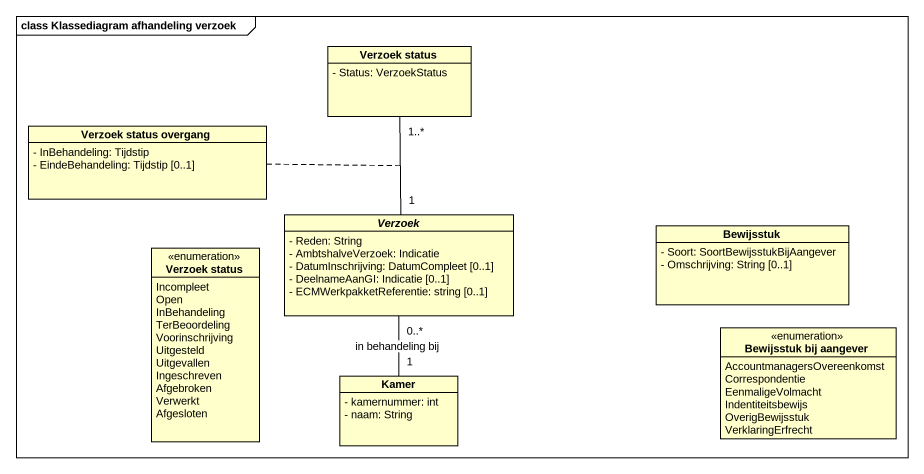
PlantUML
@startuml
mainframe class Klassediagram afhandeling verzoek
hide circle
hide empty members
skinparam classAttributeIconSize 0
class "Verzoek status" as Verzoek_status {
  - Status: VerzoekStatus
}
class "Verzoek status overgang" as Verzoek_status_overgang {
  - InBehandeling: Tijdstip
  - EindeBehandeling: Tijdstip [0..1]
}
abstract class Verzoek {
  - Reden: String
  - AmbtshalveVerzoek: Indicatie
  - DatumInschrijving: DatumCompleet [0..1]
  - DeelnameAanGI: Indicatie [0..1]
  - ECMWerkpakketReferentie: string [0..1]
}
class Bewijsstuk {
  - Soort: SoortBewijsstukBijAangever
  - Omschrijving: String [0..1]
}
enum "Verzoek status" as Verzoek_status_2 {
  Incompleet
  Open
  InBehandeling
  TerBeoordeling
  Voorinschrijving
  Uitgesteld
  Uitgevallen
  Ingeschreven
  Afgebroken
  Verwerkt
  Afgesloten
}
enum "Bewijsstuk bij aangever" as Bewijsstuk_bij_aangever {
  AccountmanagersOvereenkomst
  Correspondentie
  EenmaligeVolmacht
  Indentiteitsbewijs
  OverigBewijsstuk
  VerklaringErfrecht
}
class Kamer {
  - kamernummer: int
  - naam: String
}
Verzoek "1" -up- "1..*" Verzoek_status
(Verzoek, Verzoek_status) .. Verzoek_status_overgang
Kamer "1" -up- "0..*" Verzoek : in behandeling bij
@enduml
